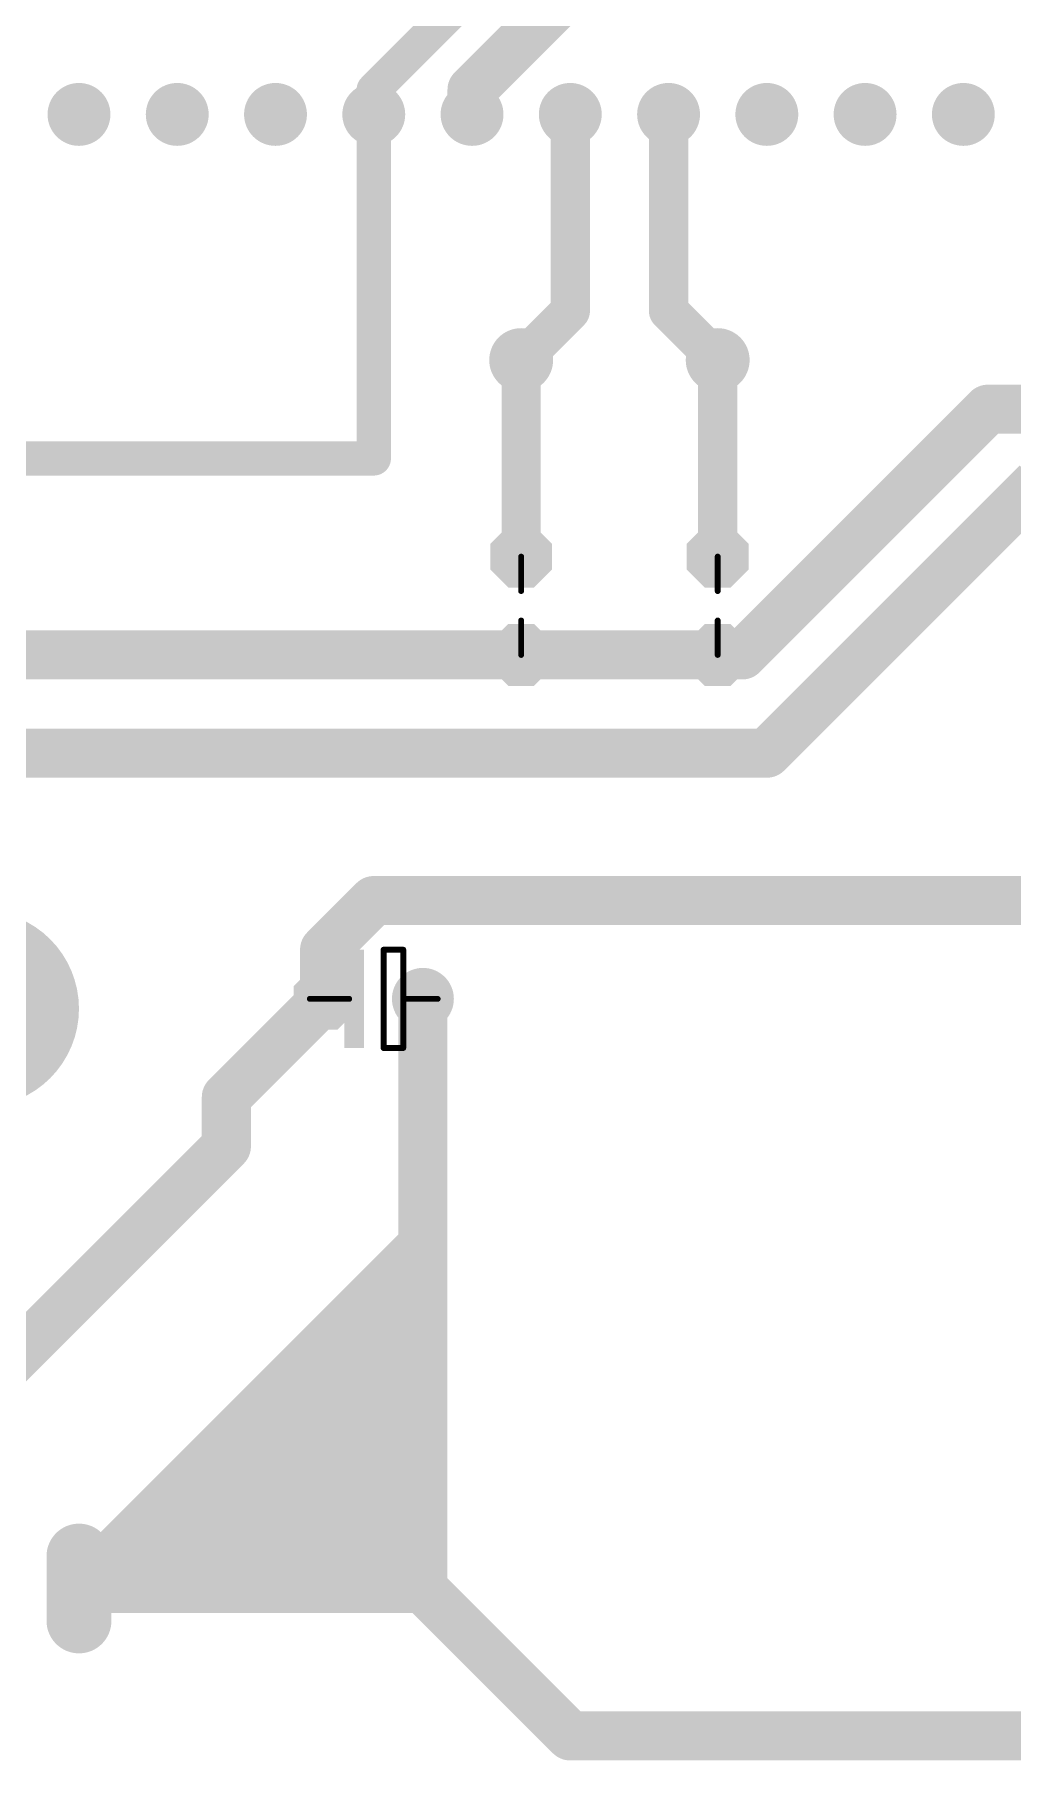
# Model space of a CAD drawing. Extents: x 0 to 112, y 1 to 83.
# Drawn here: x 34.41 to 59.69, y 1.91 to 46.52 of the extents above; entities that cross this region are included whole.
import ezdxf

# ---------------------------------------------------------------- set-up
doc = ezdxf.new("R2010")
doc.units = 0
for name, color, linetype in [('16', 132, 'CONTINUOUS'), ('17', 110, 'CONTINUOUS'), ('42', 132, 'CONTINUOUS'), ('43', 110, 'CONTINUOUS'), ('51', 253, 'CONTINUOUS')]:
    doc.layers.add(name, color=color, linetype=linetype)

# ---------------------------------------------------------------- blocks, each defined once
blk = doc.blocks.new('OCTAGONP')
at = {"const_width": 0.5}
blk.add_lwpolyline([(-0.25, -0.1036), (-0.25, 0.1036), (-0.1036, 0.25), (0.1036, 0.25), (0.25, 0.1036), (0.25, -0.1036), (0.1036, -0.25), (-0.1036, -0.25), (-0.25, -0.1036), (-0.25, 0.1036)], dxfattribs=at)
blk = doc.blocks.new('RECT')
blk.add_solid([(-0.5, -0.5), (0.5, -0.5), (-0.5, 0.5), (0.5, 0.5)])
blk = doc.blocks.new('ROUNDP')
at = {"const_width": 0.5}
blk.add_lwpolyline([(0, -0.25, 1), (0, 0.25, 1), (0, -0.25)], format="xyb", dxfattribs=at)
blk = doc.blocks.new('LONGP100')
at = {"const_width": 1}
blk.add_lwpolyline([(-0.5, 0), (0.5, 0)], dxfattribs=at)
at = {"const_width": 0.5}
for points in [[(-0.5, 0.25, 1), (-0.5, -0.25)], [(0.5, -0.25, 1), (0.5, 0.25)]]:
    blk.add_lwpolyline(points, format="xyb", dxfattribs=at)

msp = doc.modelspace()

# ---------------------------------------------------------------- linework, layer by layer
at = {"layer": '16'}
for points, const_width in [([(48.895, 48.26), (45.72, 45.085)], 1.27), ([(43.18, 45.085), (46.0375, 47.9425)], 0.889), ([(43.18, 44.45), (43.18, 45.085)], 0.889), ([(45.72, 45.085), (45.72, 44.45)], 1.27), ([(43.18, 44.45), (43.18, 35.56)], 0.889), ([(48.26, 44.45), (48.26, 39.37)], 1.016), ([(50.8, 44.45), (50.8, 39.37)], 1.016), ([(48.26, 39.37), (46.99, 38.1)], 1.016), ([(50.8, 39.37), (52.07, 38.1)], 1.016), ([(46.99, 38.1), (46.99, 33.02)], 1.016), ([(52.07, 38.1), (52.07, 33.02)], 1.016), ([(52.705, 30.48), (59.055, 36.83)], 1.27), ([(59.055, 36.83), (68.58, 36.83)], 1.27), ([(43.18, 35.56), (30.48, 35.56)], 0.889), ([(53.34, 27.94), (60.325, 34.925)], 1.27), ([(22.86, 30.48), (46.99, 30.48)], 1.27), ([(52.07, 30.48), (46.99, 30.48)], 1.27), ([(52.07, 30.48), (52.705, 30.48)], 1.27), ([(22.86, 27.94), (53.34, 27.94)], 1.27), ([(41.91, 22.86), (43.18, 24.13)], 1.27), ([(43.18, 24.13), (68.58, 24.13)], 1.27), ([(41.91, 21.59), (41.91, 22.86)], 1.27), ([(39.37, 19.05), (41.91, 21.59)], 1.27), ([(44.45, 15.24), (44.45, 21.59)], 1.27), ([(39.37, 17.78), (39.37, 19.05)], 1.27), ([(33.02, 11.43), (39.37, 17.78)], 1.27), ([(43.18, 13.97), (44.45, 15.24)], 1.27), ([(44.45, 13.97), (44.45, 15.24)], 1.27), ([(43.18, 13.97), (38.1, 8.89)], 1.27), ([(43.18, 13.97), (44.45, 13.97)], 1.27), ([(43.18, 13.97), (43.815, 13.335)], 1.27), ([(44.45, 12.7), (44.45, 13.97)], 1.27), ([(43.815, 13.335), (44.45, 12.7)], 1.27), ([(43.815, 13.335), (43.815, 8.89)], 1.27), ([(43.18, 12.7), (39.37, 8.89)], 1.27), ([(43.18, 11.43), (43.18, 12.7)], 1.27), ([(44.45, 12.7), (44.45, 7.62)], 1.27), ([(43.18, 11.43), (41.91, 10.16)], 1.27), ([(43.18, 8.89), (43.18, 11.43)], 1.27), ([(40.64, 8.89), (41.91, 10.16)], 1.27), ([(41.91, 10.16), (43.18, 8.89)], 1.27), ([(36.83, 7.62), (38.1, 8.89)], 1.27), ([(38.1, 8.89), (38.1, 7.62)], 1.27), ([(38.1, 8.89), (39.37, 8.89)], 1.27), ([(39.37, 8.89), (40.64, 8.89)], 1.27), ([(40.64, 8.89), (39.37, 7.62)], 1.27), ([(43.18, 8.89), (40.64, 8.89)], 1.27), ([(43.815, 8.89), (43.18, 8.89)], 1.27), ([(43.815, 8.89), (43.815, 8.255)], 1.27), ([(43.815, 8.255), (43.18, 7.62)], 1.27), ([(35.56, 6.35), (36.83, 7.62)], 1.27), ([(36.83, 7.62), (38.1, 7.62)], 1.27), ([(38.1, 7.62), (38.1, 6.35)], 1.27), ([(39.37, 7.62), (38.1, 7.62)], 1.27), ([(39.37, 7.62), (43.18, 7.62)], 1.27), ([(43.18, 7.62), (44.45, 7.62)], 1.27), ([(44.45, 6.35), (44.45, 7.62)], 1.27), ([(35.56, 6.35), (38.1, 6.35)], 1.27), ([(38.1, 6.35), (44.45, 6.35)], 1.27), ([(44.45, 6.35), (48.26, 2.54)], 1.27), ([(48.26, 2.54), (106.0338, 2.54)], 1.27)]:
    msp.add_lwpolyline(points, dxfattribs=dict(at, const_width=const_width))
for points, const_width in [([(43.4023, 45.085, 1), (42.9577, 45.085)], 0.4445), ([(46.0375, 45.085, 1), (45.4025, 45.085)], 0.635), ([(45.4955, 45.3095, 1), (45.9445, 44.8605)], 0.635), ([(43.0228, 45.2422, 1), (43.3372, 44.9278)], 0.4445), ([(43.4023, 44.45, 1), (42.9577, 44.45)], 0.4445), ([(42.9577, 44.45, 1), (43.4023, 44.45)], 0.4445), ([(45.4025, 44.45, 1), (46.0375, 44.45)], 0.635), ([(48.514, 44.45, 1), (48.006, 44.45)], 0.508), ([(51.054, 44.45, 1), (50.546, 44.45)], 0.508), ([(48.4396, 39.1904, 1), (48.0804, 39.5496)], 0.508), ([(50.9796, 39.5496, 1), (50.6204, 39.1904)], 0.508), ([(48.006, 39.37, 1), (48.514, 39.37)], 0.508), ([(50.546, 39.37, 1), (51.054, 39.37)], 0.508), ([(47.244, 38.1, 1), (46.736, 38.1)], 0.508), ([(46.8104, 38.2796, 1), (47.1696, 37.9204)], 0.508), ([(52.324, 38.1, 1), (51.816, 38.1)], 0.508), ([(51.8904, 37.9204, 1), (52.2496, 38.2796)], 0.508), ([(59.055, 37.1475, 1), (59.055, 36.5125)], 0.635), ([(59.2795, 36.6055, 1), (58.8305, 37.0545)], 0.635), ([(42.9577, 35.56, 1), (43.4023, 35.56)], 0.4445), ([(43.18, 35.3377, 1), (43.18, 35.7823)], 0.4445), ([(46.736, 33.02, 1), (47.244, 33.02)], 0.508), ([(51.816, 33.02, 1), (52.324, 33.02)], 0.508), ([(46.99, 30.7975, 1), (46.99, 30.1625)], 0.635), ([(46.99, 30.1625, 1), (46.99, 30.7975)], 0.635), ([(52.07, 30.7975, 1), (52.07, 30.1625)], 0.635), ([(52.07, 30.1625, 1), (52.07, 30.7975)], 0.635), ([(52.4805, 30.7045, 1), (52.9295, 30.2555)], 0.635), ([(52.705, 30.1625, 1), (52.705, 30.7975)], 0.635), ([(53.34, 27.6225, 1), (53.34, 28.2575)], 0.635), ([(53.1155, 28.1645, 1), (53.5645, 27.7155)], 0.635), ([(43.18, 24.4475, 1), (43.18, 23.8125)], 0.635), ([(43.4045, 23.9055, 1), (42.9555, 24.3545)], 0.635), ([(42.2275, 22.86, 1), (41.5925, 22.86)], 0.635), ([(41.6855, 23.0845, 1), (42.1345, 22.6355)], 0.635), ([(41.5925, 21.59, 1), (42.2275, 21.59)], 0.635), ([(42.1345, 21.3655, 1), (41.6855, 21.8145)], 0.635), ([(44.7675, 21.59, 1), (44.1325, 21.59)], 0.635), ([(39.6875, 19.05, 1), (39.0525, 19.05)], 0.635), ([(39.1455, 19.2745, 1), (39.5945, 18.8255)], 0.635), ([(39.5945, 17.5555, 1), (39.1455, 18.0045)], 0.635), ([(39.0525, 17.78, 1), (39.6875, 17.78)], 0.635), ([(44.7675, 15.24, 1), (44.1325, 15.24)], 0.635), ([(44.6745, 15.0155, 1), (44.2255, 15.4645)], 0.635), ([(44.1325, 15.24, 1), (44.7675, 15.24)], 0.635), ([(43.18, 14.2875, 1), (43.18, 13.6525)], 0.635), ([(43.4045, 14.1945, 1), (42.9555, 13.7455)], 0.635), ([(42.9555, 14.1945, 1), (43.4045, 13.7455)], 0.635), ([(43.4045, 13.7455, 1), (42.9555, 14.1945)], 0.635), ([(44.7675, 13.97, 1), (44.1325, 13.97)], 0.635), ([(44.1325, 13.97, 1), (44.7675, 13.97)], 0.635), ([(44.45, 13.6525, 1), (44.45, 14.2875)], 0.635), ([(44.0395, 13.5595, 1), (43.5905, 13.1105)], 0.635), ([(44.1325, 13.335, 1), (43.4975, 13.335)], 0.635), ([(43.5905, 13.1105, 1), (44.0395, 13.5595)], 0.635), ([(43.4975, 12.7, 1), (42.8625, 12.7)], 0.635), ([(43.4045, 12.4755, 1), (42.9555, 12.9245)], 0.635), ([(44.7675, 12.7, 1), (44.1325, 12.7)], 0.635), ([(44.1325, 12.7, 1), (44.7675, 12.7)], 0.635), ([(44.2255, 12.4755, 1), (44.6745, 12.9245)], 0.635), ([(43.4975, 11.43, 1), (42.8625, 11.43)], 0.635), ([(43.4045, 11.2055, 1), (42.9555, 11.6545)], 0.635), ([(42.8625, 11.43, 1), (43.4975, 11.43)], 0.635), ([(42.1345, 10.3845, 1), (41.6855, 9.9355)], 0.635), ([(42.1345, 9.9355, 1), (41.6855, 10.3845)], 0.635), ([(41.6855, 10.3845, 1), (42.1345, 9.9355)], 0.635), ([(38.4175, 8.89, 1), (37.7825, 8.89)], 0.635), ([(38.1, 9.2075, 1), (38.1, 8.5725)], 0.635), ([(37.8755, 9.1145, 1), (38.3245, 8.6655)], 0.635), ([(38.3245, 8.6655, 1), (37.8755, 9.1145)], 0.635), ([(39.37, 9.2075, 1), (39.37, 8.5725)], 0.635), ([(39.1455, 9.1145, 1), (39.5945, 8.6655)], 0.635), ([(39.37, 8.5725, 1), (39.37, 9.2075)], 0.635), ([(40.64, 9.2075, 1), (40.64, 8.5725)], 0.635), ([(40.4155, 9.1145, 1), (40.8645, 8.6655)], 0.635), ([(40.8645, 8.6655, 1), (40.4155, 9.1145)], 0.635), ([(40.64, 8.5725, 1), (40.64, 9.2075)], 0.635), ([(43.18, 9.2075, 1), (43.18, 8.5725)], 0.635), ([(42.9555, 8.6655, 1), (43.4045, 9.1145)], 0.635), ([(43.18, 8.5725, 1), (43.18, 9.2075)], 0.635), ([(44.1325, 8.89, 1), (43.4975, 8.89)], 0.635), ([(43.815, 8.5725, 1), (43.815, 9.2075)], 0.635), ([(42.8625, 8.89, 1), (43.4975, 8.89)], 0.635), ([(43.4975, 8.89, 1), (44.1325, 8.89)], 0.635), ([(43.4975, 8.255, 1), (44.1325, 8.255)], 0.635), ([(44.0395, 8.0305, 1), (43.5905, 8.4795)], 0.635), ([(36.83, 7.9375, 1), (36.83, 7.3025)], 0.635), ([(36.6055, 7.8445, 1), (37.0545, 7.3955)], 0.635), ([(37.0545, 7.3955, 1), (36.6055, 7.8445)], 0.635), ([(38.4175, 7.62, 1), (37.7825, 7.62)], 0.635), ([(38.1, 7.9375, 1), (38.1, 7.3025)], 0.635), ([(38.1, 7.3025, 1), (38.1, 7.9375)], 0.635), ([(39.37, 7.9375, 1), (39.37, 7.3025)], 0.635), ([(39.1455, 7.8445, 1), (39.5945, 7.3955)], 0.635), ([(39.37, 7.3025, 1), (39.37, 7.9375)], 0.635), ([(43.18, 7.9375, 1), (43.18, 7.3025)], 0.635), ([(42.9555, 7.8445, 1), (43.4045, 7.3955)], 0.635), ([(43.18, 7.3025, 1), (43.18, 7.9375)], 0.635), ([(44.7675, 7.62, 1), (44.1325, 7.62)], 0.635), ([(44.45, 7.3025, 1), (44.45, 7.9375)], 0.635), ([(37.7825, 7.62, 1), (38.4175, 7.62)], 0.635), ([(44.1325, 7.62, 1), (44.7675, 7.62)], 0.635), ([(35.56, 6.6675, 1), (35.56, 6.0325)], 0.635), ([(35.3355, 6.5745, 1), (35.7845, 6.1255)], 0.635), ([(38.1, 6.6675, 1), (38.1, 6.0325)], 0.635), ([(38.1, 6.0325, 1), (38.1, 6.6675)], 0.635), ([(44.6745, 6.5745, 1), (44.2255, 6.1255)], 0.635), ([(44.45, 6.0325, 1), (44.45, 6.6675)], 0.635), ([(37.7825, 6.35, 1), (38.4175, 6.35)], 0.635), ([(44.1325, 6.35, 1), (44.7675, 6.35)], 0.635), ([(48.26, 2.8575, 1), (48.26, 2.2225)], 0.635), ([(48.0355, 2.3155, 1), (48.4845, 2.7645)], 0.635)]:
    msp.add_lwpolyline(points, format="xyb", dxfattribs=dict(at, const_width=const_width))
at = {"layer": '42', "const_width": 2.54}
msp.add_lwpolyline([(33.02, 20.066, 1), (33.02, 22.606, 1), (33.02, 20.066)], format="xyb", dxfattribs=at)
at = {"layer": '43', "const_width": 2.54}
msp.add_lwpolyline([(33.02, 20.066, 1), (33.02, 22.606, 1), (33.02, 20.066)], format="xyb", dxfattribs=at)
at = {"layer": '51', "const_width": 0.1524}
for points in [[(46.99, 33.02), (46.99, 32.131)], [(52.07, 33.02), (52.07, 32.131)], [(46.99, 31.369), (46.99, 30.48)], [(52.07, 31.369), (52.07, 30.48)], [(43.942, 22.86), (43.434, 22.86)], [(43.434, 22.86), (43.434, 20.32)], [(43.942, 21.59), (43.942, 22.86)], [(42.545, 21.59), (41.529, 21.59)], [(44.831, 21.59), (43.942, 21.59)], [(43.942, 20.32), (43.942, 21.59)], [(43.434, 20.32), (43.942, 20.32)]]:
    msp.add_lwpolyline(points, dxfattribs=at)
at = {"layer": '51', "const_width": 0.0762}
for points in [[(47.0281, 33.02, 1), (46.9519, 33.02)], [(52.1081, 33.02, 1), (52.0319, 33.02)], [(46.9519, 32.131, 1), (47.0281, 32.131)], [(52.0319, 32.131, 1), (52.1081, 32.131)], [(47.0281, 31.369, 1), (46.9519, 31.369)], [(52.1081, 31.369, 1), (52.0319, 31.369)], [(46.9519, 30.48, 1), (47.0281, 30.48)], [(52.0319, 30.48, 1), (52.1081, 30.48)], [(43.434, 22.8981, 1), (43.434, 22.8219)], [(43.4721, 22.86, 1), (43.3959, 22.86)], [(43.9801, 22.86, 1), (43.9039, 22.86)], [(43.942, 22.8219, 1), (43.942, 22.8981)], [(41.529, 21.6281, 1), (41.529, 21.5519)], [(42.545, 21.5519, 1), (42.545, 21.6281)], [(43.942, 21.6281, 1), (43.942, 21.5519)], [(43.9801, 21.59, 1), (43.9039, 21.59)], [(43.9039, 21.59, 1), (43.9801, 21.59)], [(44.831, 21.5519, 1), (44.831, 21.6281)], [(43.434, 20.3581, 1), (43.434, 20.2819)], [(43.3959, 20.32, 1), (43.4721, 20.32)], [(43.9039, 20.32, 1), (43.9801, 20.32)], [(43.942, 20.2819, 1), (43.942, 20.3581)]]:
    msp.add_lwpolyline(points, format="xyb", dxfattribs=at)

# ---------------------------------------------------------------- block references
at = {"layer": '17'}
for name, p, xscale, yscale, rotation in [('ROUNDP', (35.56, 44.45), 1.6256, 1.6256, 90), ('ROUNDP', (35.56, 44.45), 1.6256, 1.6256, 90), ('ROUNDP', (38.1, 44.45), 1.6256, 1.6256, 90), ('ROUNDP', (38.1, 44.45), 1.6256, 1.6256, 90), ('ROUNDP', (40.64, 44.45), 1.6256, 1.6256, 90), ('ROUNDP', (40.64, 44.45), 1.6256, 1.6256, 90), ('ROUNDP', (43.18, 44.45), 1.6256, 1.6256, 90), ('ROUNDP', (43.18, 44.45), 1.6256, 1.6256, 90), ('ROUNDP', (45.72, 44.45), 1.6256, 1.6256, 90), ('ROUNDP', (45.72, 44.45), 1.6256, 1.6256, 90), ('ROUNDP', (48.26, 44.45), 1.6256, 1.6256, 90), ('ROUNDP', (48.26, 44.45), 1.6256, 1.6256, 90), ('ROUNDP', (50.8, 44.45), 1.6256, 1.6256, 90), ('ROUNDP', (50.8, 44.45), 1.6256, 1.6256, 90), ('ROUNDP', (53.34, 44.45), 1.6256, 1.6256, 90), ('ROUNDP', (53.34, 44.45), 1.6256, 1.6256, 90), ('ROUNDP', (55.88, 44.45), 1.6256, 1.6256, 90), ('ROUNDP', (55.88, 44.45), 1.6256, 1.6256, 90), ('ROUNDP', (58.42, 44.45), 1.6256, 1.6256, 90), ('ROUNDP', (58.42, 44.45), 1.6256, 1.6256, 90), ('ROUNDP', (46.99, 38.1), 1.651, 1.651, 270), ('ROUNDP', (46.99, 38.1), 1.651, 1.651, 270), ('ROUNDP', (52.07, 38.1), 1.651, 1.651, 270), ('ROUNDP', (52.07, 38.1), 1.651, 1.651, 270), ('OCTAGONP', (46.99, 33.02), 1.6002, 1.6002, 90), ('OCTAGONP', (46.99, 33.02), 1.6002, 1.6002, 90), ('OCTAGONP', (52.07, 33.02), 1.6002, 1.6002, 90), ('OCTAGONP', (52.07, 33.02), 1.6002, 1.6002, 90), ('OCTAGONP', (46.99, 30.48), 1.6002, 1.6002, 90), ('OCTAGONP', (46.99, 30.48), 1.6002, 1.6002, 90), ('OCTAGONP', (52.07, 30.48), 1.6002, 1.6002, 90), ('OCTAGONP', (52.07, 30.48), 1.6002, 1.6002, 90), ('OCTAGONP', (41.91, 21.59), 1.6002, 1.6002, 180), ('OCTAGONP', (41.91, 21.59), 1.6002, 1.6002, 180), ('ROUNDP', (44.45, 21.59), 1.6002, 1.6002, 180), ('ROUNDP', (44.45, 21.59), 1.6002, 1.6002, 180), ('LONGP100', (35.56, 6.35), 1.6764, 1.6764, 90), ('LONGP100', (35.56, 6.35), 1.6764, 1.6764, 90)]:
    msp.add_blockref(name, p, dxfattribs=dict(at, xscale=xscale, yscale=yscale, rotation=rotation))
at = {"layer": '51', "xscale": 0.508, "yscale": 2.54, "rotation": 180}
msp.add_blockref('RECT', (42.672, 21.59), dxfattribs=at)

doc.saveas('drawing.dxf')
